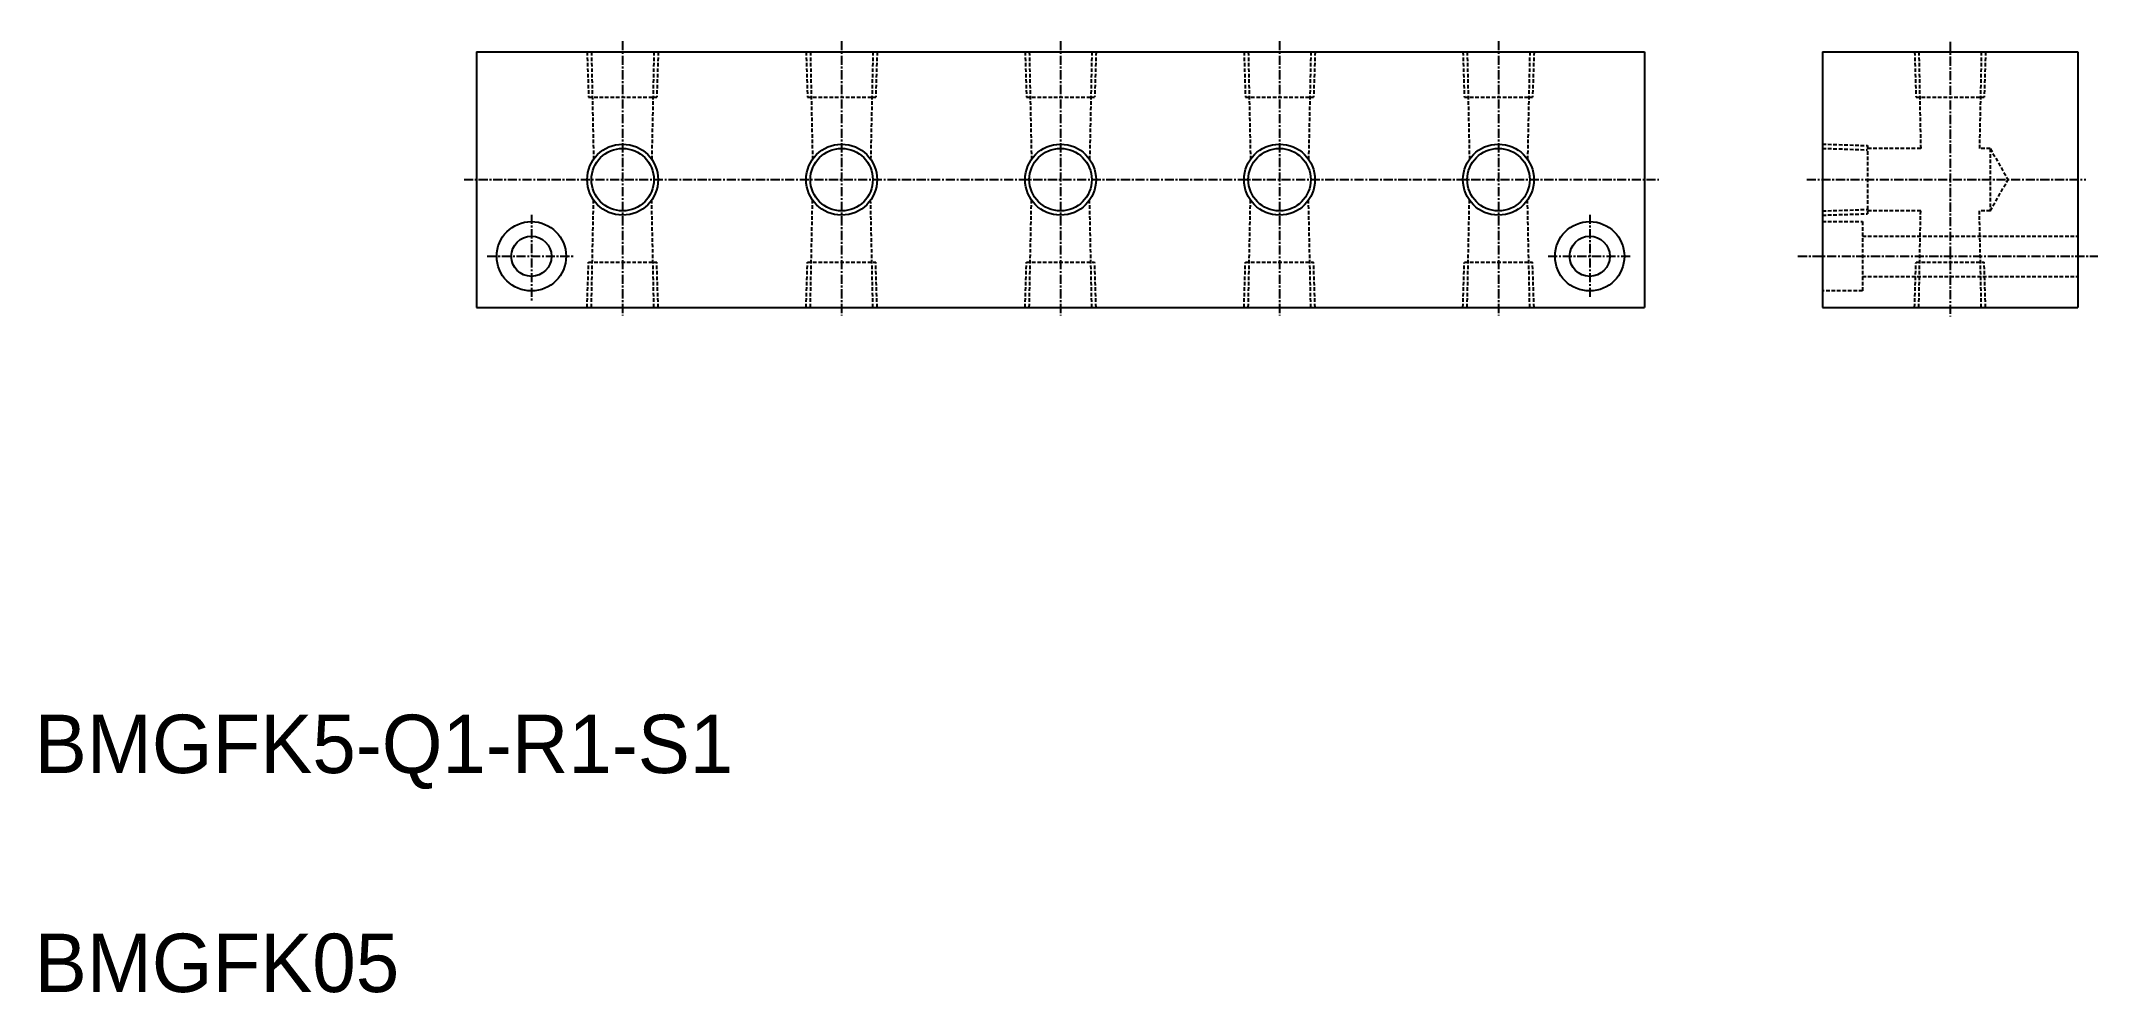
# Model space of a CAD drawing. Extents: x 1363 to 1645, y 147 to 277.
import ezdxf

# ---------------------------------------------------------------- set-up
doc = ezdxf.new("R2010")
doc.units = 0
doc.linetypes.add('CENTER', pattern=[2, 1.25, -0.25, 0.25, -0.25])
doc.linetypes.add('DASHED', pattern=[0.75, 0.5, -0.25])
doc.layers.get('0').update_dxf_attribs({"linetype": 'CONTINUOUS'})
doc.layers.add('CENTER', color=1, linetype='CENTER')

msp = doc.modelspace()

# ---------------------------------------------------------------- linework, layer by layer
at = {"color": 7, "linetype": 'CONTINUOUS'}
for p, q in [((1422.8, 275.84), (1582.8, 275.84)), ((1422.8, 275.84), (1422.8, 240.84)), ((1582.8, 275.84), (1582.8, 240.84)), ((1607.18, 275.84), (1607.18, 240.84)), ((1607.18, 275.84), (1642.18, 275.84)), ((1642.18, 275.84), (1642.18, 240.84)), ((1422.8, 240.84), (1582.8, 240.84)), ((1607.18, 240.84), (1642.18, 240.84))]:
    msp.add_line(p, q, dxfattribs=at)
at = {"color": 3, "linetype": 'DASHED'}
for p, q in [((1437.94, 275.84), (1438.13, 269.64)), ((1438.52, 275.84), (1438.82, 261.14)), ((1447.09, 275.84), (1446.78, 261.14)), ((1447.67, 275.84), (1447.47, 269.64)), ((1467.94, 275.84), (1468.13, 269.64)), ((1468.52, 275.84), (1468.82, 261.14)), ((1477.09, 275.84), (1476.78, 261.14)), ((1477.67, 275.84), (1477.47, 269.64)), ((1497.94, 275.84), (1498.13, 269.64)), ((1498.52, 275.84), (1498.82, 261.14)), ((1507.09, 275.84), (1506.78, 261.14)), ((1507.67, 275.84), (1507.47, 269.64)), ((1527.94, 275.84), (1528.13, 269.64)), ((1528.52, 275.84), (1528.82, 261.14)), ((1537.09, 275.84), (1536.78, 261.14)), ((1537.67, 275.84), (1537.47, 269.64)), ((1557.94, 275.84), (1558.13, 269.64)), ((1558.52, 275.84), (1558.82, 261.14)), ((1567.09, 275.84), (1566.78, 261.14)), ((1567.67, 275.84), (1567.47, 269.64)), ((1619.81, 275.84), (1620.01, 269.64)), ((1620.4, 275.84), (1620.65, 262.59)), ((1628.96, 275.84), (1628.7, 262.59)), ((1629.54, 275.84), (1629.35, 269.64)), ((1438.13, 269.64), (1447.47, 269.64)), ((1468.13, 269.64), (1477.47, 269.64)), ((1498.13, 269.64), (1507.47, 269.64)), ((1528.13, 269.64), (1537.47, 269.64)), ((1558.13, 269.64), (1567.47, 269.64)), ((1620.01, 269.64), (1629.35, 269.64)), ((1607.18, 263.21), (1613.38, 263.01)), ((1607.18, 262.63), (1613.38, 262.43)), ((1613.38, 263.01), (1613.38, 253.67)), ((1620.65, 262.59), (1613.38, 262.59)), ((1630.18, 262.59), (1628.7, 262.59)), ((1630.18, 262.59), (1632.63, 258.34)), ((1630.18, 262.59), (1630.18, 254.09)), ((1630.18, 254.09), (1632.63, 258.34)), ((1438.52, 240.84), (1438.82, 255.55)), ((1447.09, 240.84), (1446.78, 255.55)), ((1468.52, 240.84), (1468.82, 255.55)), ((1477.09, 240.84), (1476.78, 255.55)), ((1498.52, 240.84), (1498.82, 255.55)), ((1507.09, 240.84), (1506.78, 255.55)), ((1528.52, 240.84), (1528.82, 255.55)), ((1537.09, 240.84), (1536.78, 255.55)), ((1558.52, 240.84), (1558.82, 255.55)), ((1567.09, 240.84), (1566.78, 255.55)), ((1607.18, 254.06), (1613.38, 254.26)), ((1607.18, 253.48), (1613.38, 253.67)), ((1620.65, 254.09), (1613.38, 254.09)), ((1620.4, 240.84), (1620.65, 254.09)), ((1628.96, 240.84), (1628.7, 254.09)), ((1630.18, 254.09), (1628.7, 254.09)), ((1607.18, 252.59), (1612.68, 252.59)), ((1612.68, 252.59), (1612.68, 243.09)), ((1612.68, 250.59), (1642.18, 250.59)), ((1437.94, 240.84), (1438.13, 247.04)), ((1438.13, 247.04), (1447.47, 247.04)), ((1447.67, 240.84), (1447.47, 247.04)), ((1467.94, 240.84), (1468.13, 247.04)), ((1468.13, 247.04), (1477.47, 247.04)), ((1477.67, 240.84), (1477.47, 247.04)), ((1497.94, 240.84), (1498.13, 247.04)), ((1498.13, 247.04), (1507.47, 247.04)), ((1507.67, 240.84), (1507.47, 247.04)), ((1527.94, 240.84), (1528.13, 247.04)), ((1528.13, 247.04), (1537.47, 247.04)), ((1537.67, 240.84), (1537.47, 247.04)), ((1557.94, 240.84), (1558.13, 247.04)), ((1558.13, 247.04), (1567.47, 247.04)), ((1567.67, 240.84), (1567.47, 247.04)), ((1619.81, 240.84), (1620.01, 247.04)), ((1620.01, 247.04), (1629.35, 247.04)), ((1629.54, 240.84), (1629.35, 247.04)), ((1612.68, 243.09), (1607.18, 243.09)), ((1612.68, 245.09), (1642.18, 245.09))]:
    msp.add_line(p, q, dxfattribs=at)
for p, q in [((1607.18, 269.59), (1607.18, 269.59)), ((1607.18, 258.34), (1607.18, 258.34))]:
    msp.add_line(p, q)
at = {"color": 3}
for centre in [(1442.8, 258.34), (1472.8, 258.34), (1502.8, 258.34), (1532.8, 258.34), (1562.8, 258.34)]:
    msp.add_circle(centre, 4.86, dxfattribs=at)
at = {"color": 7, "linetype": 'CONTINUOUS'}
for centre, radius in [((1442.8, 258.34), 4.28), ((1472.8, 258.34), 4.28), ((1502.8, 258.34), 4.28), ((1532.8, 258.34), 4.28), ((1562.8, 258.34), 4.28), ((1430.3, 247.84), 4.75), ((1575.3, 247.84), 4.75), ((1430.3, 247.84), 2.75), ((1575.3, 247.84), 2.75)]:
    msp.add_circle(centre, radius, dxfattribs=at)
at = {"layer": 'CENTER', "color": 1, "linetype": 'CENTER'}
for p, q in [((1442.8, 277.32), (1442.8, 239.75)), ((1472.8, 277.32), (1472.8, 239.75)), ((1502.8, 277.32), (1502.8, 239.75)), ((1532.8, 277.32), (1532.8, 239.75)), ((1562.8, 277.32), (1562.8, 239.75)), ((1624.68, 277.2), (1624.68, 239.57)), ((1421.07, 258.34), (1584.78, 258.34)), ((1605.04, 258.34), (1643.3, 258.34)), ((1430.3, 253.54), (1430.3, 241.61)), ((1575.3, 253.54), (1575.3, 242.14)), ((1424.26, 247.84), (1436, 247.84)), ((1569.6, 247.84), (1580.88, 247.84)), ((1603.83, 247.84), (1644.93, 247.84))]:
    msp.add_line(p, q, dxfattribs=at)

# ---------------------------------------------------------------- texts
at = {"color": 7, "linetype": 'CONTINUOUS'}
for s, p in [('BMGFK5-Q1-R1-S1', (1362.25, 177.04)), ('BMGFK05', (1362.25, 147.04))]:
    msp.add_text(s, height=8, dxfattribs=at).set_placement(p)

doc.saveas('drawing.dxf')
